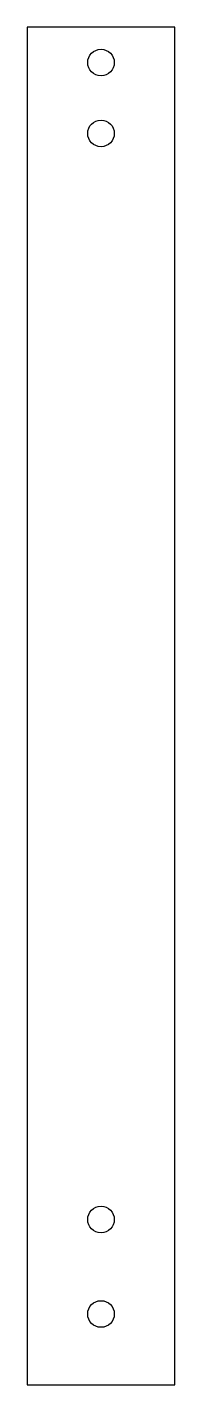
# Model space of a CAD drawing. Header units: millimetres. Extents: x 0 to 25, y 0 to 230.
import ezdxf

# ---------------------------------------------------------------- set-up
doc = ezdxf.new("R2010")
doc.units = ezdxf.units.MM

msp = doc.modelspace()

# ---------------------------------------------------------------- linework, layer by layer
for p, q in [((0, 230), (0, 0)), ((25, 230), (0, 230)), ((25, 0), (25, 230)), ((0, 0), (25, 0))]:
    msp.add_line(p, q)
for centre in [(12.5, 224), (12.5, 212), (12.5, 28), (12.5, 12)]:
    msp.add_circle(centre, 2.25)

doc.saveas('drawing.dxf')
